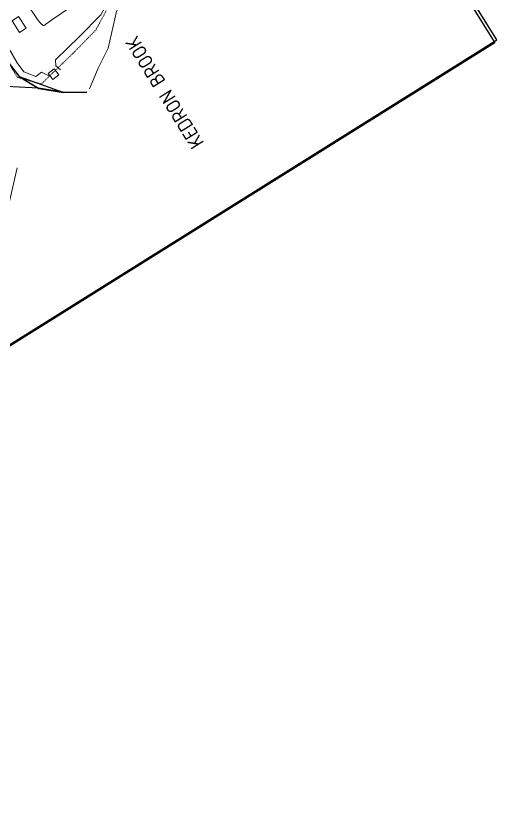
# Model space of a CAD drawing. Header units: metres. Extents: x 507649 to 509016, y 6966950 to 6967777.
# Drawn here: x 507952.4 to 508035.5, y 6966964.8 to 6967103.1 of the extents above; entities that cross this region are included whole.
import ezdxf

# ---------------------------------------------------------------- set-up
doc = ezdxf.new("R2010")
doc.units = ezdxf.units.M
doc.linetypes.add('AEC_Double Dash', pattern=[0.039, 0.015, -0.004, 0.006, -0.004, 0.006, -0.004])
for name, color, linetype, lineweight in [('C-PROP-LINE', 252, 'AEC_Double Dash', 5), ('D_UG_PIPES', 1, 'EXIST_SWD', 0), ('DR_STR', 1, 'EXIST_SWD', 0), ('RW_FEAT', 252, 'Continuous', 0), ('RW_UG_PIPES', 252, 'EXISTING_WAT_RECYCLED', 0)]:
    doc.layers.add(name, color=color, linetype=linetype, lineweight=lineweight)
for name, color, linetype in [('C_ANNO_TEXT 5', 4, 'Continuous'), ('DR_UNLINED', 1, 'EXIST_SWD'), ('mga2020bdy', 252, 'Continuous'), ('mga2020DR_UNLINED', 252, 'Continuous'), ('XREF', 7, 'Continuous')]:
    doc.layers.add(name, color=color, linetype=linetype)
doc.layers.add('VPORTS', color=11, linetype='Continuous', plot=False)
doc.layers.add('VPORTS_FRAMES', color=11, linetype='Continuous', plot=False)
doc.styles.add('ISOCP', font='isocp.shx')
doc.styles.get("Standard").update_dxf_attribs({"font": 'ARIALN.TTF'})
doc.linetypes.add('EXIST_SWD', pattern='A,5,-2.5,5,-2,["SWD",Standard,S=2.5,R=0,X=0,Y=-1.25],-8,5,-2.5,5,-2.5', length=37.5)
doc.linetypes.add('EXISTING_WAT_RECYCLED', pattern='A,2,-2,2,-2,2,-2,["R",Standard,S=2.5,R=0,X=0,Y=-1.25],-4.4,2,-2,2,-2', length=24.4)

# ---------------------------------------------------------------- blocks, each defined once
blk = doc.blocks.new('25027_BNP_Skygate Play-Sheet - 000101 - SITE PLAN')
at = {"layer": 'C-PROP-LINE'}
for p, q in [((-2470703.09, 3938864.77), (-2467524.01, 3941767.03)), ((-2467524.01, 3941767.03), (-2456721.59, 3941628.97)), ((-2469015.49, 3931028.16), (-2470703.09, 3938864.77)), ((-2467778.52, 3925952.98), (-2469015.49, 3931028.16)), ((-2465896.21, 3922644.21), (-2467778.52, 3925952.98))]:
    blk.add_line(p, q, dxfattribs=at)
blk = doc.blocks.new('XE_ARCH')
at = {"xscale": 0.001, "yscale": 0.001, "zscale": 0.001, "rotation": 121.996}
blk.add_blockref('25027_BNP_Skygate Play-Sheet - 000101 - SITE PLAN', (509988.13, 6971273.77), dxfattribs=at)
blk = doc.blocks.new('XE_SURVEY')
at = {"layer": 'D_UG_PIPES', "flags": 128}
for points in [[(507949.57, 6967090.94), (507946.18, 6967095.99), (507942.86, 6967101.7), (507939.71, 6967106.87), (507937.85, 6967111.25), (507939.97, 6967112.3), (507942.93, 6967107.55), (507946.37, 6967102.05), (507949.72, 6967096.81), (507953, 6967092.59), (507956.3, 6967090.58), (507960.54, 6967089.87), (507964.59, 6967089.93)], [(507965.06, 6967090.54), (507966.58, 6967094.07), (507968.31, 6967097.52), (507969.77, 6967103.9), (507971.07, 6967106.21), (507974.49, 6967105.41), (507978.35, 6967108.16), (507982.67, 6967110.45), (507983.58, 6967110.79)], [(507908.98, 6967044.53), (507912.76, 6967044.37), (507916.63, 6967044.14), (507920.45, 6967043.25), (507929.57, 6967047.57), (507941.87, 6967054.77), (507946.14, 6967060.2), (507950.61, 6967068.33), (507952.58, 6967076.87)]]:
    blk.add_lwpolyline(points, dxfattribs=at)
at = {"layer": 'DR_STR', "flags": 128}
for points in [[(507970.62, 6967107.24), (507970.14, 6967108.79), (507968.45, 6967109.66), (507968.83, 6967106.66), (507967.03, 6967103.31), (507963.38, 6967099.57), (507959.2, 6967095.51), (507959.28, 6967094.5), (507960.08, 6967093.82)], [(507958.19, 6967092.7), (507956.78, 6967093.4), (507955.81, 6967092.66), (507953.73, 6967093.48), (507952.6, 6967095), (507951.09, 6967097.61)]]:
    blk.add_lwpolyline(points, dxfattribs=at)
blk.add_lwpolyline([(507958.77, 6967092.13), (507959.79, 6967092.94), (507958.98, 6967093.95), (507957.96, 6967093.15)], close=True, dxfattribs=at)
at = {"layer": 'DR_UNLINED'}
blk.add_polyline3d([(507949.57, 6967090.94, 2.56), (507946.18, 6967095.99, 2.51), (507942.86, 6967101.7, 2.5), (507939.71, 6967106.87, 2.55), (507937.85, 6967111.25, 2.46), (507939.97, 6967112.3, 2.59), (507942.93, 6967107.55, 2.49), (507946.37, 6967102.05, 2.53), (507949.72, 6967096.81, 2.53), (507953, 6967092.59, 2.57), (507956.3, 6967090.58, 2.57), (507960.54, 6967089.87, 2.56), (507964.59, 6967089.93, 2.59)], dxfattribs=at)
at = {"layer": 'mga2020bdy'}
blk.add_polyline3d([(507942.9, 6967107.62, 2.49), (507946.34, 6967102.12, 2.53), (507949.69, 6967096.88, 2.53), (507952.96, 6967092.65, 2.57), (507960.5, 6967089.94, 2.56), (507956.26, 6967090.65, 2.57), (507949.53, 6967091.01, 2.56), (507945.21, 6967077.28, 2.62), (507943.19, 6967071.17, 2.63), (507940.92, 6967065.51, 2.64), (507937.96, 6967062.11, 2.57), (507930.84, 6967057.84, 2.66)], dxfattribs=at)
at = {"layer": 'mga2020DR_UNLINED'}
blk.add_polyline3d([(507949.53, 6967091.01, 2.56), (507946.15, 6967096.06, 2.51), (507942.83, 6967101.77, 2.5), (507939.68, 6967106.93, 2.55), (507937.82, 6967111.31, 2.46), (507939.94, 6967112.36, 2.59), (507942.9, 6967107.62, 2.49), (507946.34, 6967102.12, 2.53), (507949.69, 6967096.88, 2.53), (507952.96, 6967092.65, 2.57), (507956.26, 6967090.65, 2.57), (507960.5, 6967089.94, 2.56), (507964.55, 6967090, 2.59)], dxfattribs=at)
at = {"layer": 'RW_FEAT'}
for p, q in [((507951.7, 6967102.29), (507952.83, 6967103)), ((507952.98, 6967100.26), (507951.7, 6967102.29)), ((507952.83, 6967103), (507954.16, 6967101)), ((507952.98, 6967100.26), (507954.16, 6967101))]:
    blk.add_line(p, q, dxfattribs=at)
at = {"layer": 'RW_UG_PIPES', "flags": 128}
blk.add_lwpolyline([(507952.44, 6967104.96), (507953.27, 6967105.52, -0.467061), (507954.07, 6967105.46), (507956.09, 6967102.5), (507956.59, 6967101.88), (507957.1, 6967101.47, 0.219584), (507957.53, 6967101.68), (507958.77, 6967102.53), (507961.65, 6967104.52), (507964.94, 6967106.79), (507967.83, 6967108.77), (507971.54, 6967111.31), (507972.8, 6967112.13), (507973.54, 6967112.62), (507973.64, 6967112.67), (507974.97, 6967113.37), (507975.41, 6967113.6), (507975.51, 6967113.65, 0.095864), (507975.76, 6967113.94), (507975.97, 6967114.4), (507976.36, 6967115.32), (507976.76, 6967116.23), (507977.36, 6967117.61), (507978.08, 6967119.26)], format="xyb", dxfattribs=at)
blk = doc.blocks.new('XD_DESIGN_1')
at = {"layer": 'VPORTS'}
blk.add_lwpolyline([(507821.282, 6966964.794), (507649.237, 6967239.976), (507863.049, 6967373.652), (508035.094, 6967098.47)], close=True, dxfattribs=at)

msp = doc.modelspace()

# ---------------------------------------------------------------- block references
at = {"layer": 'XREF'}
msp.add_blockref('XE_SURVEY', (0, 0), dxfattribs=at)

# ---------------------------------------------------------------- next in the draw order: block references
msp.add_blockref('XE_ARCH', (0, 0), dxfattribs=at)

# ---------------------------------------------------------------- next in the draw order: texts
at = {"layer": 'C_ANNO_TEXT 5', "insert": (507982.83, 6967079.89), "char_height": 2.5, "attachment_point": 1, "rotation": 122.0139, "style": 'ISOCP', "bg_fill": 3, "box_fill_scale": 1, "bg_fill_color": 256, "bg_fill_transparency": 0}
msp.add_mtext('KEDRON BROOK', dxfattribs=at)

# ---------------------------------------------------------------- next in the draw order: linework, layer by layer
at = {"layer": 'VPORTS_FRAMES'}
msp.add_lwpolyline([(508035.45, 6967098.97), (507863.02, 6967374.77), (507648.73, 6967240.79), (507821.16, 6966964.99)], close=True, dxfattribs=at)

# ---------------------------------------------------------------- next in the draw order: block references
at = {"layer": 'XREF'}
msp.add_blockref('XD_DESIGN_1', (0, 0), dxfattribs=at)

doc.saveas('drawing.dxf')
